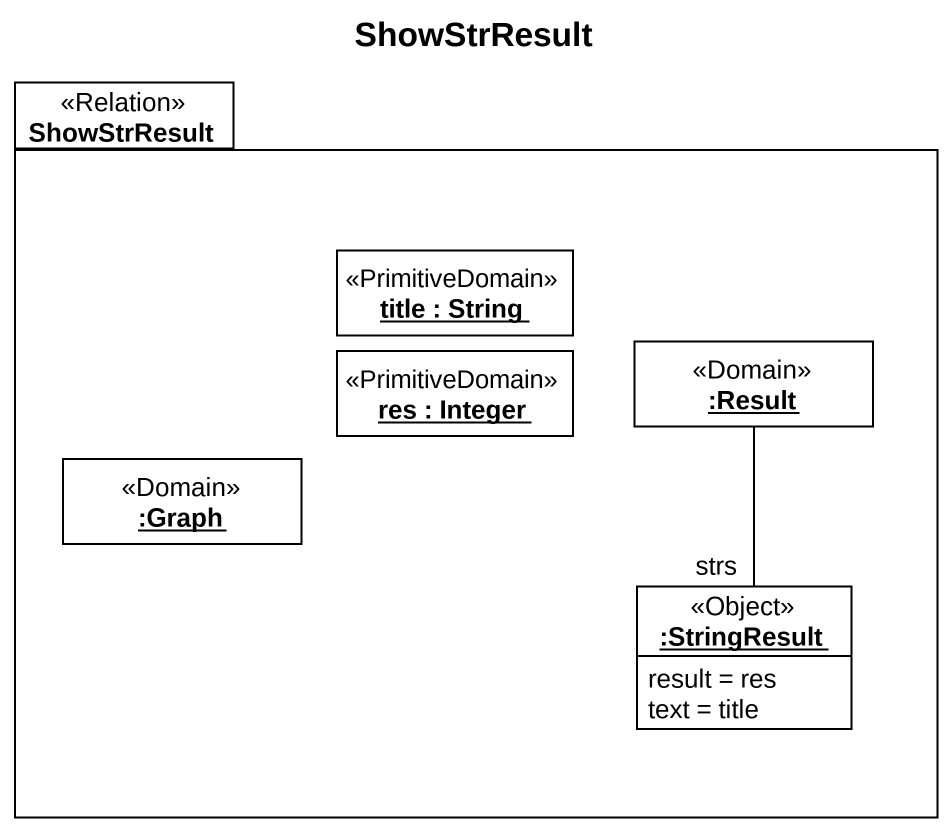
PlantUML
@startuml
title ShowStrResult
hide circle
hide empty members
package ShowStrResult <<Relation>> {
  object "title : String" as title_ <<PrimitiveDomain>>
  object ":Result" as Result <<Domain>>
  object "res : Integer" as res <<PrimitiveDomain>>
  object ":Graph" as Graph <<Domain>>
  object ":StringResult" as StringResult <<Object>> {
    result = res
    text = title
  }
}
Result -- StringResult : strs
@enduml
